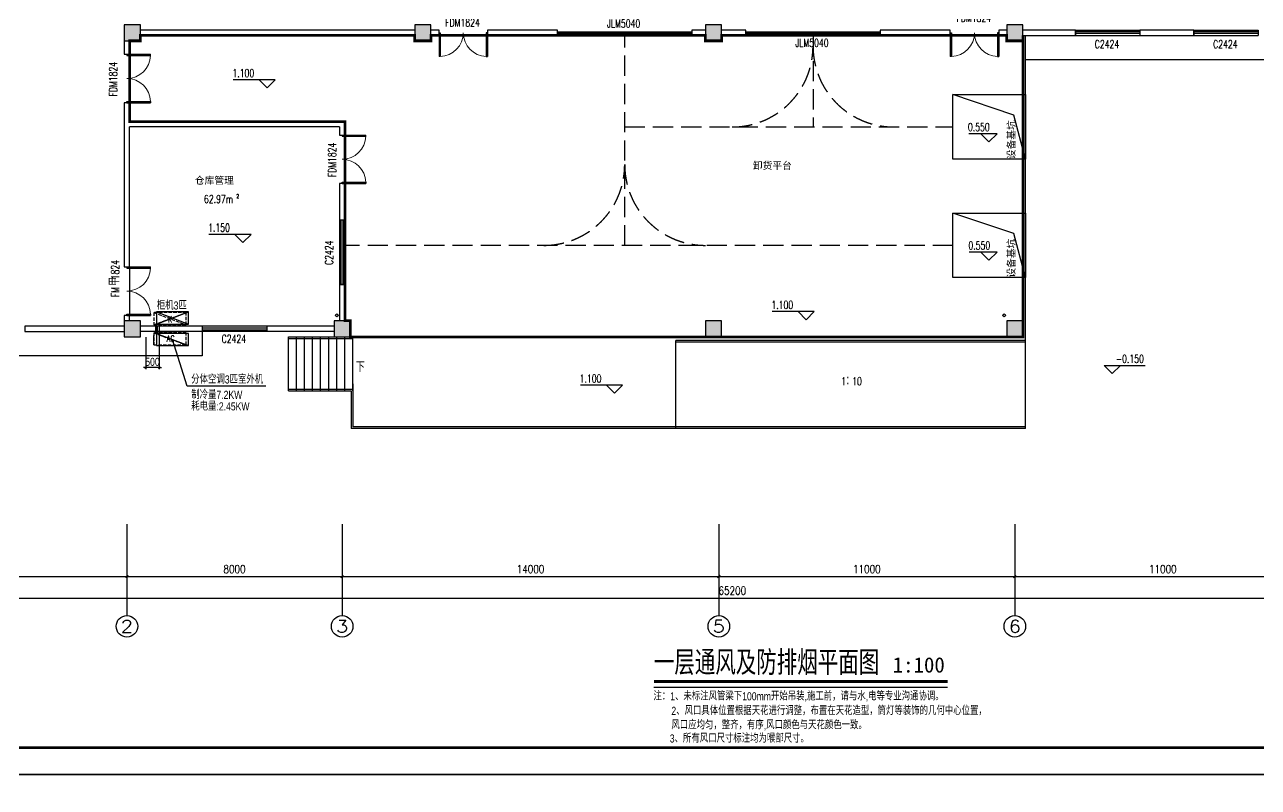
# Model space of a CAD drawing. Extents: x 2246048 to 2442613, y -66234 to 220766.
# Drawn here: x 2305318 to 2351168, y 17391 to 45728 of the extents above; entities that cross this region are included whole.
import ezdxf
from ezdxf.enums import TextEntityAlignment as Align

# ---------------------------------------------------------------- set-up
doc = ezdxf.new("R2010")
doc.units = 0
doc.header["$LTSCALE"] = 1000
doc.header["$MEASUREMENT"] = 0
doc.linetypes.add('DASH', pattern=[0.35, 0.25, -0.1])
doc.layers.get('0').update_dxf_attribs({"color": 8})
doc.layers.get('Defpoints').update_dxf_attribs({"color": 8})
for name, color, linetype, lineweight in [('ACS_BZ', 53, 'Continuous', 25), ('公共层-表格', 3, 'Continuous', 25), ('暖通-多联机-全热交换器', 5, 'Continuous', 50)]:
    doc.layers.add(name, color=color, linetype=linetype, lineweight=lineweight)
for name, color, linetype in [('area', 5, 'Continuous'), ('AXIS', 8, 'Continuous'), ('AXIS_TEXT', 8, 'Continuous'), ('COLUMN', 8, 'Continuous'), ('DIM_ELEV', 8, 'Continuous'), ('DIM_SYMB', 8, 'Continuous'), ('J-图框线', 4, 'Continuous'), ('J-建筑立面图', 255, 'Continuous'), ('PUB_HATCH', 8, 'Continuous'), ('PUB_TEXT', 8, 'Continuous'), ('SPACE', 8, 'Continuous'), ('STAIR', 8, 'Continuous'), ('WALL', 7, 'Continuous'), ('WATER', 8, 'Continuous'), ('WINDOW', 8, 'Continuous'), ('WINDOW_TEXT', 8, 'Continuous'), ('叉车流线', 8, 'Continuous'), ('设备符号', 181, 'Continuous')]:
    doc.layers.add(name, color=color, linetype=linetype)
doc.styles.add('_ROMANC', font='ROMANC', dxfattribs={"width": 0.525})
doc.styles.add('_TCH_AXIS', font='COMPLEX', dxfattribs={"bigfont": 'GBCBIG'})
doc.styles.add('_TCH_DIM', font='SIMPLEX', dxfattribs={"bigfont": 'GBCBIG'})
doc.styles.add('_TCH_DIM_T3', font='SIMPLEX', dxfattribs={"width": 0.705882, "bigfont": 'GBCBIG'})
doc.styles.add('_TCH_DYN', font='')
doc.styles.add('_TCH_SPACE', font='SIMPLEX', dxfattribs={"height": 5, "bigfont": 'GBCBIG'})
doc.styles.add('_TCH_WINDOW', font='SIMPLEX', dxfattribs={"height": 3.5, "bigfont": 'GBCBIG'})
doc.styles.add('AC10', font='hj.shx', dxfattribs={"width": 0.8, "bigfont": 'dhzftxt.shx'})
doc.styles.add('COMPLEX', font='COMPLEX')
doc.styles.add('DIM_FONT', font='si-fs.shx', dxfattribs={"width": 0.65, "bigfont": 'fs.shx'})
doc.styles.add('HVAC', font='Simplex', dxfattribs={"width": 0.8, "bigfont": 'Jdyan'})
doc.styles.add('rmhz', font='hj.shx', dxfattribs={"width": 0.8, "bigfont": 'dhzftxt.shx'})
doc.styles.add('ST', font='', dxfattribs={"width": 0.7})
doc.styles.get('_TCH_DYN').set_extended_font_data('SimSun')
doc.styles.get('ST').set_extended_font_data('NSimSun')
doc.dimstyles.new('_TCH_ARCH&&100', dxfattribs={"dimtxt": 297.5, "dimasz": 100, "dimexe": 250, "dimexo": 300, "dimgap": 126.25, "dimtad": 1, "dimdec": 0, "dimzin": 0, "dimdsep": 46, "dimtxsty": '_TCH_DIM_T3', "dimblk": 'ARCHTICK', "dimcen": 0.09, "dimclrt": 7, "dimazin": 2, "dimtfac": 1, "dimtdec": 0, "dimtix": 1, "dimtmove": 2, "dimatfit": 3, "dimfxl": 1, "dimtolj": 1, "dimtzin": 0, "dimarcsym": 0})
doc.dimstyles.new('AC-100', dxfattribs={"dimscale": 100, "dimtxt": 3, "dimasz": 0.8, "dimexe": 0.6, "dimexo": 0.6, "dimgap": 0.6, "dimtad": 1, "dimdec": 0, "dimrnd": 1, "dimtxsty": 'rmhz', "dimblk": 'ARCHTICK', "dimcen": 0.8, "dimdle": 0.6, "dimadec": 0, "dimazin": 0, "dimtfac": 1, "dimtdec": 0, "dimtix": 1, "dimtmove": 2, "dimatfit": 3, "dimldrblk": 'ARCHTICK', "dimfxl": 1.25, "dimtolj": 1, "dimarcsym": 0})

# ---------------------------------------------------------------- blocks, each defined once
blk = doc.blocks.new('_ArchTick')
at = {"color": 0, "linetype": 'ByBlock', "const_width": 0.4}
blk.add_lwpolyline([(-0.5, -0.5), (0.5, 0.5)], dxfattribs=at)
blk = doc.blocks.new('*D2710')
at = {"layer": 'Defpoints', "color": 0, "transparency": 16777216}
for p in [(2310318, 34428), (2309818, 34178), (2309818, 32989)]:
    blk.add_point(p, dxfattribs=at)
at = {"layer": '公共层-表格', "color": 0, "lineweight": -2, "transparency": 16777216}
for p, q in [((2309818, 34118), (2309818, 32929)), ((2310318, 34368), (2310318, 32929)), ((2309818, 32989), (2309738, 32989)), ((2310318, 32989), (2309818, 32989)), ((2310318, 32989), (2310398, 32989))]:
    blk.add_line(p, q, dxfattribs=at)
at = {"layer": '公共层-表格', "color": 0, "lineweight": -2, "transparency": 16777216, "xscale": 80, "yscale": 80, "zscale": 80}
blk.add_blockref('_ArchTick', (2309818, 32989), dxfattribs=at)
at = {"layer": '公共层-表格', "color": 0, "lineweight": -2, "transparency": 16777216, "xscale": 80, "yscale": 80, "zscale": 80, "rotation": 180}
blk.add_blockref('_ArchTick', (2310318, 32989), dxfattribs=at)
at = {"layer": '公共层-表格', "color": 0, "transparency": 16777216, "insert": (2310068, 33199), "char_height": 300, "attachment_point": 5, "style": 'rmhz'}
blk.add_mtext('\\A1;500', dxfattribs=at)
blk = doc.blocks.new('AWTR3Q')
at = {"layer": '设备符号'}
blk.add_hatch(color=7, dxfattribs=at).paths.add_polyline_path([(163943, 15797), (163943, 15997), (163868, 15997)])
at = {"layer": '设备符号', "color": 7}
for p, q in [((163943, 15797), (163868, 15997)), ((163905, 15747), (163905, 16047))]:
    blk.add_line(p, q, dxfattribs=at)
blk.add_lwpolyline([(163943, 15797), (163868, 15797), (163868, 15997), (163943, 15997)], close=True, dxfattribs=at)
blk = doc.blocks.new('*D2787')
at = {"layer": 'AXIS', "color": 0, "lineweight": -2, "transparency": 16777216}
for p, q in [((2354711, 9311), (2354711, 8161)), ((2364711, 9311), (2364711, 8161)), ((2354711, 8411), (2364711, 8411))]:
    blk.add_line(p, q, dxfattribs=at)
at = {"layer": 'Defpoints', "color": 0, "transparency": 16777216}
for p in [(2354711, 9611), (2364711, 9611), (2364711, 8411)]:
    blk.add_point(p, dxfattribs=at)
at = {"layer": 'AXIS', "color": 0, "lineweight": -2, "transparency": 16777216, "xscale": 100, "yscale": 100, "zscale": 100, "rotation": 180}
blk.add_blockref('_ArchTick', (2354711, 8411), dxfattribs=at)
at = {"layer": 'AXIS', "color": 0, "lineweight": -2, "transparency": 16777216, "xscale": 100, "yscale": 100, "zscale": 100}
blk.add_blockref('_ArchTick', (2364711, 8411), dxfattribs=at)
at = {"layer": 'AXIS', "transparency": 16777216, "insert": (2359711, 8687), "char_height": 300, "attachment_point": 5, "style": 'HVAC'}
blk.add_mtext('\\A1;10000', dxfattribs=at)
blk = doc.blocks.new('*D2786')
at = {"layer": 'AXIS', "color": 0, "lineweight": -2, "transparency": 16777216}
for p, q in [((2364711, 9311), (2364711, 8161)), ((2372711, 9311), (2372711, 8161)), ((2364711, 8411), (2372711, 8411))]:
    blk.add_line(p, q, dxfattribs=at)
at = {"layer": 'Defpoints', "color": 0, "transparency": 16777216}
for p in [(2364711, 9611), (2372711, 9611), (2372711, 8411)]:
    blk.add_point(p, dxfattribs=at)
at = {"layer": 'AXIS', "color": 0, "lineweight": -2, "transparency": 16777216, "xscale": 100, "yscale": 100, "zscale": 100, "rotation": 180}
blk.add_blockref('_ArchTick', (2364711, 8411), dxfattribs=at)
at = {"layer": 'AXIS', "color": 0, "lineweight": -2, "transparency": 16777216, "xscale": 100, "yscale": 100, "zscale": 100}
blk.add_blockref('_ArchTick', (2372711, 8411), dxfattribs=at)
at = {"layer": 'AXIS', "transparency": 16777216, "insert": (2368711, 8687), "char_height": 300, "attachment_point": 5, "style": 'HVAC'}
blk.add_mtext('\\A1;8000', dxfattribs=at)
blk = doc.blocks.new('*D2785')
at = {"layer": 'AXIS', "color": 0, "lineweight": -2, "transparency": 16777216}
for p, q in [((2372711, 9311), (2372711, 8161)), ((2386711, 9311), (2386711, 8161)), ((2372711, 8411), (2386711, 8411))]:
    blk.add_line(p, q, dxfattribs=at)
at = {"layer": 'Defpoints', "color": 0, "transparency": 16777216}
for p in [(2372711, 9611), (2386711, 9611), (2386711, 8411)]:
    blk.add_point(p, dxfattribs=at)
at = {"layer": 'AXIS', "color": 0, "lineweight": -2, "transparency": 16777216, "xscale": 100, "yscale": 100, "zscale": 100, "rotation": 180}
blk.add_blockref('_ArchTick', (2372711, 8411), dxfattribs=at)
at = {"layer": 'AXIS', "color": 0, "lineweight": -2, "transparency": 16777216, "xscale": 100, "yscale": 100, "zscale": 100}
blk.add_blockref('_ArchTick', (2386711, 8411), dxfattribs=at)
at = {"layer": 'AXIS', "transparency": 16777216, "insert": (2379711, 8687), "char_height": 300, "attachment_point": 5, "style": 'HVAC'}
blk.add_mtext('\\A1;14000', dxfattribs=at)
blk = doc.blocks.new('*D2784')
at = {"layer": 'AXIS', "color": 0, "lineweight": -2, "transparency": 16777216}
for p, q in [((2386711, 9311), (2386711, 8161)), ((2397711, 9311), (2397711, 8161)), ((2386711, 8411), (2397711, 8411))]:
    blk.add_line(p, q, dxfattribs=at)
at = {"layer": 'Defpoints', "color": 0, "transparency": 16777216}
for p in [(2386711, 9611), (2397711, 9611), (2397711, 8411)]:
    blk.add_point(p, dxfattribs=at)
at = {"layer": 'AXIS', "color": 0, "lineweight": -2, "transparency": 16777216, "xscale": 100, "yscale": 100, "zscale": 100, "rotation": 180}
blk.add_blockref('_ArchTick', (2386711, 8411), dxfattribs=at)
at = {"layer": 'AXIS', "color": 0, "lineweight": -2, "transparency": 16777216, "xscale": 100, "yscale": 100, "zscale": 100}
blk.add_blockref('_ArchTick', (2397711, 8411), dxfattribs=at)
at = {"layer": 'AXIS', "transparency": 16777216, "insert": (2392211, 8687), "char_height": 300, "attachment_point": 5, "style": 'HVAC'}
blk.add_mtext('\\A1;11000', dxfattribs=at)
blk = doc.blocks.new('*D2783')
at = {"layer": 'AXIS', "color": 0, "lineweight": -2, "transparency": 16777216}
for p, q in [((2397711, 9311), (2397711, 8161)), ((2408711, 9311), (2408711, 8161)), ((2397711, 8411), (2408711, 8411))]:
    blk.add_line(p, q, dxfattribs=at)
at = {"layer": 'Defpoints', "color": 0, "transparency": 16777216}
for p in [(2397711, 9611), (2408711, 9611), (2408711, 8411)]:
    blk.add_point(p, dxfattribs=at)
at = {"layer": 'AXIS', "color": 0, "lineweight": -2, "transparency": 16777216, "xscale": 100, "yscale": 100, "zscale": 100, "rotation": 180}
blk.add_blockref('_ArchTick', (2397711, 8411), dxfattribs=at)
at = {"layer": 'AXIS', "color": 0, "lineweight": -2, "transparency": 16777216, "xscale": 100, "yscale": 100, "zscale": 100}
blk.add_blockref('_ArchTick', (2408711, 8411), dxfattribs=at)
at = {"layer": 'AXIS', "transparency": 16777216, "insert": (2403211, 8687), "char_height": 300, "attachment_point": 5, "style": 'HVAC'}
blk.add_mtext('\\A1;11000', dxfattribs=at)
blk = doc.blocks.new('*D2780')
at = {"layer": 'AXIS', "color": 0, "lineweight": -2, "transparency": 16777216}
for p, q in [((2354611, 9311), (2354611, 7361)), ((2419811, 9311), (2419811, 7361)), ((2354611, 7611), (2419811, 7611))]:
    blk.add_line(p, q, dxfattribs=at)
at = {"layer": 'Defpoints', "color": 0, "transparency": 16777216}
for p in [(2354611, 9611), (2419811, 9611), (2419811, 7611)]:
    blk.add_point(p, dxfattribs=at)
at = {"layer": 'AXIS', "color": 0, "lineweight": -2, "transparency": 16777216, "xscale": 100, "yscale": 100, "zscale": 100, "rotation": 180}
blk.add_blockref('_ArchTick', (2354611, 7611), dxfattribs=at)
at = {"layer": 'AXIS', "color": 0, "lineweight": -2, "transparency": 16777216, "xscale": 100, "yscale": 100, "zscale": 100}
blk.add_blockref('_ArchTick', (2419811, 7611), dxfattribs=at)
at = {"layer": 'AXIS', "transparency": 16777216, "insert": (2387211, 7887), "char_height": 300, "attachment_point": 5, "style": 'HVAC'}
blk.add_mtext('\\A1;65200', dxfattribs=at)
blk = doc.blocks.new('_FZH')
blk.add_lwpolyline([(-0.5, -0.5), (0.5, -0.5), (0.5, 0.5), (-0.5, 0.5)], close=True)
at = {"layer": 'PUB_HATCH'}
blk.add_solid([(-0.5, -0.5), (0.5, -0.5), (-0.5, 0.5), (0.5, 0.5)], dxfattribs=at)
blk = doc.blocks.new('$DorLib2D$00000002')
for p, q in [((-0.5, 0), (-0.5, 0.4875)), ((-0.475, 0.4875), (-0.5, 0.4875)), ((-0.475, 0), (-0.475, 0.4875)), ((0.475, 0), (0.475, 0.4875)), ((0.475, 0.4875), (0.5, 0.4875)), ((0.5, 0), (0.5, 0.4875)), ((-0.5, 0), (-0.475, 0)), ((0.5, 0), (0.475, 0))]:
    blk.add_line(p, q)
at = {"lineweight": 13}
for centre, start, end in [((-0.4875, 0), 0, 88.53072), ((0.4875, 0), 91.46928, 180)]:
    blk.add_arc(centre, 0.4875, start, end, dxfattribs=at)
blk = doc.blocks.new('$DorLib2D$00000213')
at = {"color": 0, "linetype": 'DASH', "const_width": 0.02}
blk.add_lwpolyline([(0.5, 0), (-0.5, 0)], dxfattribs=at)
blk = doc.blocks.new('$TCHSYS$WIN2D')
for p, q in [((-0.5, 0.5), (0.5, 0.5)), ((-0.5, 0.5), (-0.5, -0.5)), ((0.5, 0.5), (0.5, -0.5)), ((0.5, 0.167), (-0.5, 0.167)), ((0.5, -0.167), (-0.5, -0.167)), ((-0.5, -0.5), (0.5, -0.5))]:
    blk.add_line(p, q)
blk = doc.blocks.new('_AXISO')
blk.add_circle((0, 0), 0.5)
at = {"layer": 'AXIS_TEXT', "style": 'COMPLEX', "width": 1.041667}
blk.add_attdef('A', text='', height=0.56, dxfattribs=at).set_placement((-0.25, -0.28), (0.25, -0.28), align=Align.FIT)
blk = doc.blocks.new('A$C1E3B3BB2')
at = {"layer": 'area', "const_width": 100}
blk.add_lwpolyline([(-54500, 10900), (-54500, 10700), (-54900, 10700), (-54900, 7700), (-46900, 7700), (-46900, 300), (-46700, 300), (-46700, -300), (-46700, -300), (-46700, -300), (-46700, -300), (-21700, -300), (-21700, 10900), (-21700, 10900), (-21700, 10700), (-22300, 10700), (-22300, 10900), (-32900, 10900), (-32900, 10700), (-33500, 10700), (-33500, 10900), (-43700, 10900), (-43700, 10700), (-44300, 10700), (-44300, 10900), (-54500, 10900), (-54500, 10700), (-54900, 10700)], dxfattribs=at)
at = {"layer": 'AXIS'}
for p, q in [((-55000, -7255), (-55000, -10655)), ((-47000, -7255), (-47000, -10655)), ((-33000, -7255), (-33000, -10655)), ((-22000, -7255), (-22000, -10655))]:
    blk.add_line(p, q, dxfattribs=at)
at = {"layer": 'DIM_ELEV'}
for p, q in [((-49484.1, 9252.8), (-51049.1, 9252.8)), ((-49784.1, 8952.8), (-50084.1, 9252.8)), ((-49784.1, 8952.8), (-49484.1, 9252.8)), ((-22661.2, 7247.2), (-23713.1, 7247.2)), ((-22961.2, 6947.2), (-23261.2, 7247.2)), ((-22961.2, 6947.2), (-22661.2, 7247.2)), ((-50387.9, 3508.8), (-51952.9, 3508.8)), ((-50687.9, 3208.8), (-50987.9, 3508.8)), ((-50687.9, 3208.8), (-50387.9, 3508.8)), ((-22661.2, 2847.2), (-23694.6, 2847.2)), ((-22961.2, 2547.2), (-23261.2, 2847.2)), ((-22961.2, 2547.2), (-22661.2, 2847.2)), ((-29452.5, 637.3), (-31017.5, 637.3)), ((-29752.5, 337.3), (-30052.5, 637.3)), ((-29752.5, 337.3), (-29452.5, 637.3)), ((-18376.6, -1663.8), (-18676.6, -1363.8)), ((-18676.6, -1363.8), (-17157.6, -1363.8)), ((-18376.6, -1663.8), (-18076.6, -1363.8)), ((-36579.6, -2097.7), (-38144.6, -2097.7)), ((-36879.6, -2397.7), (-37179.6, -2097.7)), ((-36879.6, -2397.7), (-36579.6, -2097.7))]:
    blk.add_line(p, q, dxfattribs=at)
at = {"layer": 'DIM_SYMB'}
for points in [[(-46600, -1421.4, 0, 0, 0), (-48700, -1421.4, 80, 0, 0), (-49000, -1421.4, 0, 0, 0)], [(-34600, -2200, 0, 0, 0), (-21900, -2200, 80, 0, 0), (-21600, -2200, 0, 0, 0)]]:
    blk.add_lwpolyline(points, format="xyseb", dxfattribs=at)
at = {"layer": 'J-建筑立面图'}
for points in [[(-21600, 8700), (-21600, 6300), (-24300, 6300), (-24300, 8700)], [(-21600, 4300), (-21600, 1900), (-24300, 1900), (-24300, 4300)]]:
    blk.add_lwpolyline(points, close=True, dxfattribs=at)
for points in [[(-21600, 6300), (-22040.2, 7941), (-24300, 8700)], [(-21600, 1900), (-22040.2, 3541), (-24300, 4300)]]:
    blk.add_lwpolyline(points, dxfattribs=at)
at = {"layer": 'STAIR'}
for p, q in [((-21600, -3700), (-21600, 10900)), ((-49000, -300), (-46600, -300)), ((-49000, -2300), (-49000, -300)), ((-49000, -360), (-46600, -360)), ((-48700, -2300), (-48700, -300)), ((-48400, -2300), (-48400, -300)), ((-48100, -2300), (-48100, -300)), ((-47800, -2300), (-47800, -300)), ((-47500, -2300), (-47500, -300)), ((-47200, -2300), (-47200, -300)), ((-46900, -2300), (-46900, -300)), ((-46600, -2300), (-46600, -300)), ((-34600, -3700), (-34600, -440)), ((-21600, -440), (-34600, -440)), ((-21600, -500), (-34600, -500)), ((-49000, -2240), (-46600, -2240)), ((-46600, -2040), (-46600, -3640)), ((-49000, -2300), (-46660, -2300)), ((-46660, -2300), (-46660, -3700)), ((-21600, -3640), (-46600, -3640)), ((-21600, -3700), (-46660, -3700))]:
    blk.add_line(p, q, dxfattribs=at)
for points in [[(-26250, 56000), (1000, 56000), (1000, 10000), (-21600, 10000)], [(-52200, -100), (-52200, -1000), (-66000, -1000), (-66000, 22500), (-65500, 22500)]]:
    blk.add_lwpolyline(points, dxfattribs=at)
at = {"layer": 'WALL'}
for p, q in [((-44300, 11100), (-54500, 11100)), ((-43400, 11100), (-43700, 11100)), ((-43400, 10900), (-43400, 11100)), ((-39000, 11100), (-41600, 11100)), ((-41600, 11100), (-41600, 10900)), ((-39000, 10900), (-39000, 11100)), ((-33500, 11100), (-34000, 11100)), ((-34000, 11100), (-34000, 10900)), ((-32000, 11100), (-32900, 11100)), ((-32000, 10900), (-32000, 11100)), ((-24400, 11100), (-27000, 11100)), ((-27000, 11100), (-27000, 10900)), ((-24400, 10900), (-24400, 11100)), ((-22300, 11100), (-22600, 11100)), ((-22600, 11100), (-22600, 10900)), ((-19750, 11100), (-21700, 11100)), ((-19750, 10900), (-19750, 11100)), ((-15350, 11100), (-17350, 11100)), ((-17350, 11100), (-17350, 10900)), ((-15350, 10900), (-15350, 11100)), ((-55100, 10700), (-55100, 10200)), ((-54900, 10200), (-54900, 10700)), ((-44300, 10900), (-54500, 10900)), ((-43700, 10900), (-43400, 10900)), ((-41600, 10900), (-39000, 10900)), ((-34000, 10900), (-33500, 10900)), ((-32900, 10900), (-32000, 10900)), ((-27000, 10900), (-24400, 10900)), ((-22600, 10900), (-22300, 10900)), ((-21700, 10900), (-19750, 10900)), ((-17350, 10900), (-15350, 10900)), ((-55100, 10200), (-54900, 10200)), ((-54900, 8400), (-55100, 8400)), ((-55100, 8400), (-55100, 7600)), ((-54900, 7700), (-54900, 8400)), ((-55100, 7600), (-55100, 2300)), ((-46900, 7700), (-54900, 7700)), ((-47100, 7500), (-54900, 7500)), ((-54900, 2300), (-54900, 7500)), ((-47100, 7500), (-47100, 7200)), ((-46900, 7200), (-46900, 7700)), ((-47100, 7200), (-46900, 7200)), ((-46900, 5400), (-47100, 5400)), ((-47100, 5400), (-47100, 4050)), ((-46900, 4050), (-46900, 5400)), ((-47100, 4050), (-46900, 4050)), ((-55100, 2300), (-54900, 2300)), ((-46900, 1650), (-47100, 1650)), ((-47100, 1650), (-47100, 300)), ((-46900, 300), (-46900, 1650)), ((-54900, 500), (-55100, 500)), ((-55100, 500), (-55100, 300)), ((-54900, 300), (-54900, 500)), ((-55100, 100), (-58800, 100)), ((-58800, 100), (-58800, -100)), ((-52200, 100), (-54500, 100)), ((-52000, 100), (-52200, 100)), ((-47300, 100), (-52000, 100)), ((-58800, -100), (-55100, -100)), ((-52200, -100), (-54500, -100)), ((-52000, -100), (-52200, -100)), ((-47300, -100), (-52000, -100))]:
    blk.add_line(p, q, dxfattribs=at)
at = {"layer": 'WATER'}
for centre in [(-47200, 500), (-22400, 500)]:
    blk.add_circle(centre, 50, dxfattribs=at)
at = {"layer": 'WINDOW'}
for p, q in [((-41600, 10900), (-43400, 10900)), ((-34000, 10900), (-39000, 10900)), ((-27000, 10900), (-32000, 10900)), ((-22600, 10900), (-24400, 10900)), ((-54900, 10200), (-54900, 8400)), ((-46900, 5400), (-46900, 7200)), ((-54900, 2300), (-54900, 500))]:
    blk.add_line(p, q, dxfattribs=at)
at = {"layer": '叉车流线', "linetype": 'DASH', "ltscale": 3}
blk.add_line((-36500, 7500), (-24300, 7500), dxfattribs=at)
for points in [[(-36500, 3100), (-36500, 11000)], [(-29500, 11000), (-29500, 7500)], [(-24300, 3100), (-46900, 3100)]]:
    blk.add_lwpolyline(points, dxfattribs=at)
for points in [[(-29500, 10500, -0.4142136), (-32500, 7500)], [(-29500, 10500, 0.4142136), (-26500, 7500)], [(-36500, 6100, -0.4142136), (-39500, 3100)], [(-36500, 6100, 0.4142136), (-33500, 3100)]]:
    blk.add_lwpolyline(points, format="xyb", dxfattribs=at)
at = {"layer": '设备符号', "linetype": 'DASH', "ltscale": 0.5}
for p, q in [((-53999.7, 150), (-52799.9, 600.9)), ((-53999.7, 600.9), (-52799.9, 150)), ((-53999.5, -150), (-52799.7, -600.9))]:
    blk.add_line(p, q, dxfattribs=at)
at = {"layer": '设备符号', "ltscale": 0.6}
for p, q in [((-53999.5, -150), (-53249.5, -150)), ((-53999.5, -599.8), (-53999.5, -249.9))]:
    blk.add_line(p, q, dxfattribs=at)
at = {"layer": '设备符号', "linetype": 'DASH', "ltscale": 0.5}
for points in [[(-53999.7, 600.9), (-53999.7, 150), (-52799.9, 150), (-52799.9, 600.9)], [(-53999.5, -150), (-53999.5, -600.9), (-52799.7, -600.9), (-52799.7, -150)]]:
    blk.add_lwpolyline(points, close=True, dxfattribs=at)
at = {"layer": 'AXIS'}
ref = blk.add_blockref('_AXISO', (-55000, -11055), dxfattribs=dict(at, xscale=800, yscale=800, zscale=800))
ref.add_attrib('A', '2', dxfattribs={"layer": 'AXIS_TEXT', "height": 452.5, "style": '_TCH_AXIS', "width": 1.5}).set_placement((-55226.3, -11281.3), (-54773.7, -11281.3), align=Align.FIT)
ref = blk.add_blockref('_AXISO', (-47000, -11055), dxfattribs=dict(at, xscale=800, yscale=800, zscale=800))
ref.add_attrib('A', '3', dxfattribs={"layer": 'AXIS_TEXT', "height": 452.5, "style": '_TCH_AXIS', "width": 1.5}).set_placement((-47226.3, -11281.3), (-46773.7, -11281.3), align=Align.FIT)
ref = blk.add_blockref('_AXISO', (-33000, -11055), dxfattribs=dict(at, xscale=800, yscale=800, zscale=800))
ref.add_attrib('A', '5', dxfattribs={"layer": 'AXIS_TEXT', "height": 452.5, "style": '_TCH_AXIS', "width": 1.5}).set_placement((-33226.3, -11281.3), (-32773.7, -11281.3), align=Align.FIT)
ref = blk.add_blockref('_AXISO', (-22000, -11055), dxfattribs=dict(at, xscale=800, yscale=800, zscale=800))
ref.add_attrib('A', '6', dxfattribs={"layer": 'AXIS_TEXT', "height": 452.5, "style": '_TCH_AXIS', "width": 1.5}).set_placement((-22226.3, -11281.3), (-21773.7, -11281.3), align=Align.FIT)
at = {"layer": 'COLUMN', "xscale": 600, "yscale": 600, "zscale": 600}
for p in [(-54800, 11000), (-44000, 11000), (-33200, 11000), (-22000, 11000), (-54800, 0), (-47000, 0), (-33200, 0), (-22000, 0)]:
    blk.add_blockref('_FZH', p, dxfattribs=at)
at = {"layer": 'WINDOW'}
ref = blk.add_blockref('$DorLib2D$00000002', (-42500, 11000), dxfattribs=dict(at, xscale=-1800, yscale=1800, zscale=-1800, rotation=180))
ref.add_attrib('A', 'FDM1824', (-43170, 11226.2), dxfattribs={"layer": 'WINDOW_TEXT', "height": 297.5, "style": '_TCH_WINDOW', "width": 0.705882})
ref = blk.add_blockref('$DorLib2D$00000213', (-36500, 11000), dxfattribs=dict(at, xscale=-5000, yscale=5000, zscale=-5000, rotation=180))
ref.add_attrib('A', 'JLM5040', (-37155, 11192.9), dxfattribs={"layer": 'WINDOW_TEXT', "height": 297.5, "style": '_TCH_WINDOW', "width": 0.705882})
ref = blk.add_blockref('$DorLib2D$00000002', (-23500, 11000), dxfattribs=dict(at, xscale=1800, yscale=1800, zscale=1800, rotation=180))
ref.add_attrib('A', 'FDM1824', (-24170, 11408.3), dxfattribs={"layer": 'WINDOW_TEXT', "height": 297.5, "style": '_TCH_WINDOW', "width": 0.705882})
ref = blk.add_blockref('$DorLib2D$00000213', (-29500, 11000), dxfattribs=dict(at, xscale=5000, yscale=-5000, zscale=5000, rotation=180))
ref.add_attrib('A', 'JLM5040', (-30155, 10476.2), dxfattribs={"layer": 'WINDOW_TEXT', "height": 297.5, "style": '_TCH_WINDOW', "width": 0.705882})
ref = blk.add_blockref('$TCHSYS$WIN2D', (-18550, 11000), dxfattribs=dict(at, xscale=-2400, yscale=-200, zscale=-2400, rotation=180))
ref.add_attrib('A', 'C2424', (-19030, 10426.2), dxfattribs={"layer": 'WINDOW_TEXT', "height": 297.5, "style": '_TCH_WINDOW', "width": 0.705882})
ref = blk.add_blockref('$TCHSYS$WIN2D', (-14150, 11000), dxfattribs=dict(at, xscale=-2400, yscale=-200, zscale=-2400, rotation=180))
ref.add_attrib('A', 'C2424', (-14630, 10426.2), dxfattribs={"layer": 'WINDOW_TEXT', "height": 297.5, "style": '_TCH_WINDOW', "width": 0.705882})
ref = blk.add_blockref('$DorLib2D$00000002', (-55000, 9300), dxfattribs=dict(at, xscale=1800, yscale=1800, zscale=1800, rotation=270))
ref.add_attrib('A', 'FDM1824', (-55362.1, 8630), dxfattribs={"layer": 'WINDOW_TEXT', "height": 297.5, "rotation": 90, "style": '_TCH_WINDOW', "width": 0.705882})
ref = blk.add_blockref('$DorLib2D$00000002', (-47000, 6300), dxfattribs=dict(at, xscale=-1800, yscale=-1800, zscale=-1800, rotation=90))
ref.add_attrib('A', 'FDM1824', (-47226.2, 5630), dxfattribs={"layer": 'WINDOW_TEXT', "height": 297.5, "rotation": 90, "style": '_TCH_WINDOW', "width": 0.705882})
ref = blk.add_blockref('$TCHSYS$WIN2D', (-47000, 2850), dxfattribs=dict(at, xscale=-2400, yscale=200, zscale=-2400, rotation=90))
ref.add_attrib('A', 'C2424', (-47339.7, 2370), dxfattribs={"layer": 'WINDOW_TEXT', "height": 297.5, "rotation": 90, "style": '_TCH_WINDOW', "width": 0.705882})
at = {"layer": 'WINDOW', "xscale": -1800, "yscale": 1800, "zscale": -1800, "rotation": 270}
blk.add_blockref('$DorLib2D$00000002', (-55000, 1400), dxfattribs=at)
at = {"layer": 'WINDOW'}
ref = blk.add_blockref('$TCHSYS$WIN2D', (-51000, 0), dxfattribs=dict(at, xscale=2400, yscale=-200, zscale=2400, rotation=180))
ref.add_attrib('A', 'C2424', (-51480, -523.8), dxfattribs={"layer": 'WINDOW_TEXT', "height": 297.5, "style": '_TCH_WINDOW', "width": 0.705882})
at = {"layer": '设备符号', "xscale": -1}
blk.add_blockref('AWTR3Q', (110007.4, -15897.5), dxfattribs=at)
at = {"layer": 'PUB_TEXT', "style": '_TCH_DIM', "width": 0.705882}
for s, p in [('1.100', (-51079.1, 9352.9)), ('0.550', (-23743.1, 7347.3)), ('1.150', (-51982.9, 3608.9)), ('0.550', (-23724.6, 2947.3)), ('1.100', (-31047.5, 737.4)), ('-0.150', (-18247.6, -1263.7)), ('1.100', (-38174.6, -1997.6)), ('1', (-28452.9, -2096.9)), ('10', (-28047.1, -2096.9))]:
    blk.add_text(s, height=297.5, dxfattribs=at).set_placement(p)
at = {"layer": 'PUB_TEXT', "style": '_TCH_DYN'}
for p in [(-22000, 6300), (-22000, 1900)]:
    blk.add_text('设备基坑', height=265.82, rotation=90, dxfattribs=at).set_placement(p)
at = {"layer": 'PUB_TEXT'}
for s, height, style, p in [('卸货平台', 265.82, '_TCH_DYN', (-31737.5, 5932.9)), ('仓库管理', 265.82, '_TCH_DYN', (-52475.2, 5381.2)), ('下', 337.6, '_TCH_DIM', (-46495, -1596.4)), ('：', 337.6, '_TCH_DIM', (-28292.9, -2096.9))]:
    blk.add_text(s, height=height, dxfattribs=dict(at, style=style)).set_placement(p)
at = {"layer": 'SPACE', "style": '_TCH_SPACE', "width": 0.705882}
for s, height, p in [('62.97m', 297.5, (-52136.3, 4672.9)), ('2', 148.8, (-50936.3, 4847.9))]:
    blk.add_text(s, height=height, dxfattribs=at).set_placement(p)
at = {"layer": 'WINDOW_TEXT', "style": '_TCH_WINDOW', "width": 0.705882}
for s, p in [('1824', (-55286.1, 1837.2)), ('FM', (-55286.1, 1171.5))]:
    blk.add_text(s, height=297.5, rotation=90, dxfattribs=at).set_placement(p)
at = {"layer": 'WINDOW_TEXT', "style": '_TCH_WINDOW'}
blk.add_text('甲', height=337.6, rotation=90, dxfattribs=at).set_placement((-55286.1, 1591.5))
at = {"layer": '设备符号', "ltscale": 0.1, "style": '_ROMANC', "width": 0.7}
for s, p in [('K', (-53476, 235.5, 0)), ('AC', (-53520.3, -478.7))]:
    blk.add_text(s, height=231.1, dxfattribs=at).set_placement(p)
at = {"layer": '设备符号', "ltscale": 0.1, "style": 'DIM_FONT', "width": 0.6, "flags": 9}
for tag in ['XSIZE', 'YSIZE']:
    blk.add_attdef(tag, (-53999.5, -251.2), '', height=1.3, dxfattribs=at)
at = {"layer": 'AXIS'}
for p1, p2, distance, picture, middle in [((-65100, -8005), (100, -8005), -2000, '*D2780', (-32500, -9728.8)), ((-65000, -8005), (-55000, -8005), -1200, '*D2787', (-60000, -8928.8)), ((-55000, -8005), (-47000, -8005), -1200, '*D2786', (-51000, -8928.8)), ((-47000, -8005), (-33000, -8005), -1200, '*D2785', (-40000, -8928.8)), ((-33000, -8005), (-22000, -8005), -1200, '*D2784', (-27500, -8928.8)), ((-22000, -8005), (-11000, -8005), -1200, '*D2783', (-16500, -8928.8))]:
    dim = blk.add_aligned_dim(p1=p1, p2=p2, distance=distance, dimstyle='_TCH_ARCH&&100', dxfattribs=at)
    dim.commit()
    dim.dimension.update_dxf_attribs({"geometry": picture, "text_midpoint": middle, "insert": (-2419711.1, -17616)})

msp = doc.modelspace()

# ---------------------------------------------------------------- linework, layer by layer
at = {"layer": 'ACS_BZ'}
for p, q in [((2310220.728, 34602.758), (2311404.594, 35053.631)), ((2310220.728, 35053.631), (2311404.594, 34602.758)), ((2310220.922, 34252.842), (2311404.788, 33801.969))]:
    msp.add_line(p, q, dxfattribs=at)
for points in [[(2310220.728, 35053.631), (2310220.728, 34602.758), (2311404.594, 34602.758), (2311404.594, 35053.631)], [(2310220.922, 34252.842), (2310220.922, 33801.969), (2311404.788, 33801.969), (2311404.788, 34252.842)]]:
    msp.add_lwpolyline(points, close=True, dxfattribs=at)
at = {"layer": 'DIM_SYMB', "const_width": 105}
msp.add_lwpolyline([(2328702.386, 21320.338), (2339621.483, 21320.338)], dxfattribs=at)
at = {"layer": 'DIM_SYMB'}
msp.add_lwpolyline([(2328702.386, 21110.338), (2339621.483, 21110.338)], dxfattribs=at)
at = {"layer": 'J-图框线'}
for points in [[(2274412.576, 17865.792), (2393312.576, 17865.792), (2393312.576, 101965.792), (2274412.576, 101965.792)], [(2274412.576, -66234.208), (2393312.576, -66234.208), (2393312.576, 17865.792), (2274412.576, 17865.792)]]:
    msp.add_lwpolyline(points, close=True, dxfattribs=at)
at = {"layer": 'J-图框线', "const_width": 100}
msp.add_lwpolyline([(2276912.576, 18865.792), (2392312.576, 18865.792), (2392312.576, 100965.792), (2276912.576, 100965.792)], close=True, dxfattribs=at)
at = {"layer": '公共层-表格'}
for p, q in [((2311358.881, 32295.199), (2310812.855, 34027.406)), ((2314286.911, 32295.199), (2311358.881, 32295.199))]:
    msp.add_line(p, q, dxfattribs=at)
at = {"layer": '暖通-多联机-全热交换器', "const_width": 50}
msp.add_lwpolyline([(2310318.087, 34252.842), (2310318.087, 34602.758)], dxfattribs=at)

# ---------------------------------------------------------------- block references
msp.add_blockref('A$C1E3B3BB2', (2364118.469, 34427.8))

# ---------------------------------------------------------------- texts
at = {"layer": 'PUB_TEXT', "style": 'ST', "width": 0.7}
msp.add_text('一层通风及防排烟平面图', height=797.46835, dxfattribs=at).set_placement((2328702.386, 21654.389))
at = {"layer": 'PUB_TEXT', "style": '_TCH_DYN'}
msp.add_text('1:100', height=569.6203, dxfattribs=at).set_placement((2337579.078, 21654.389))
at = {"layer": '公共层-表格', "style": 'AC10', "width": 0.8}
for s, p in [('柜机3匹', (2310231.25, 35142.55)), ('分体空调3匹室外机', (2311508.881, 32395.199)), ('制冷量7.2KW', (2311508.881, 31824.818)), ('耗电量:2.45KW', (2311508.881, 31394.818)), ('注：1、未标注风管梁下100mm开始吊装,施工前，请与水,电等专业沟通协调。', (2328687.161, 20623.512)), ('2、风口具体位置根据天花进行调整，布置在天花造型，筒灯等装饰的几何中心位置，', (2329353.909, 20083.512)), ('风口应均匀，整齐，有序,风口颜色与天花颜色一致。', (2329353.909, 19553.512)), ('3、所有风口尺寸标注均为喉部尺寸。', (2329294.571, 19055.498))]:
    msp.add_text(s, height=300, dxfattribs=at).set_placement(p)

# ---------------------------------------------------------------- dimensions: what is measured, and where the dimension line sits
at = {"layer": '公共层-表格'}
dim = msp.add_linear_dim(base=(2309818.469, 32988.636), p1=(2310318.087, 34427.8), p2=(2309818.469, 34177.8), dimstyle='AC-100', override={"dimzin": 0}, dxfattribs=at)
dim.commit()
dim.dimension.update_dxf_attribs({"geometry": '*D2710', "text_midpoint": (2310068.278, 33198.636)})

doc.saveas('drawing.dxf')
